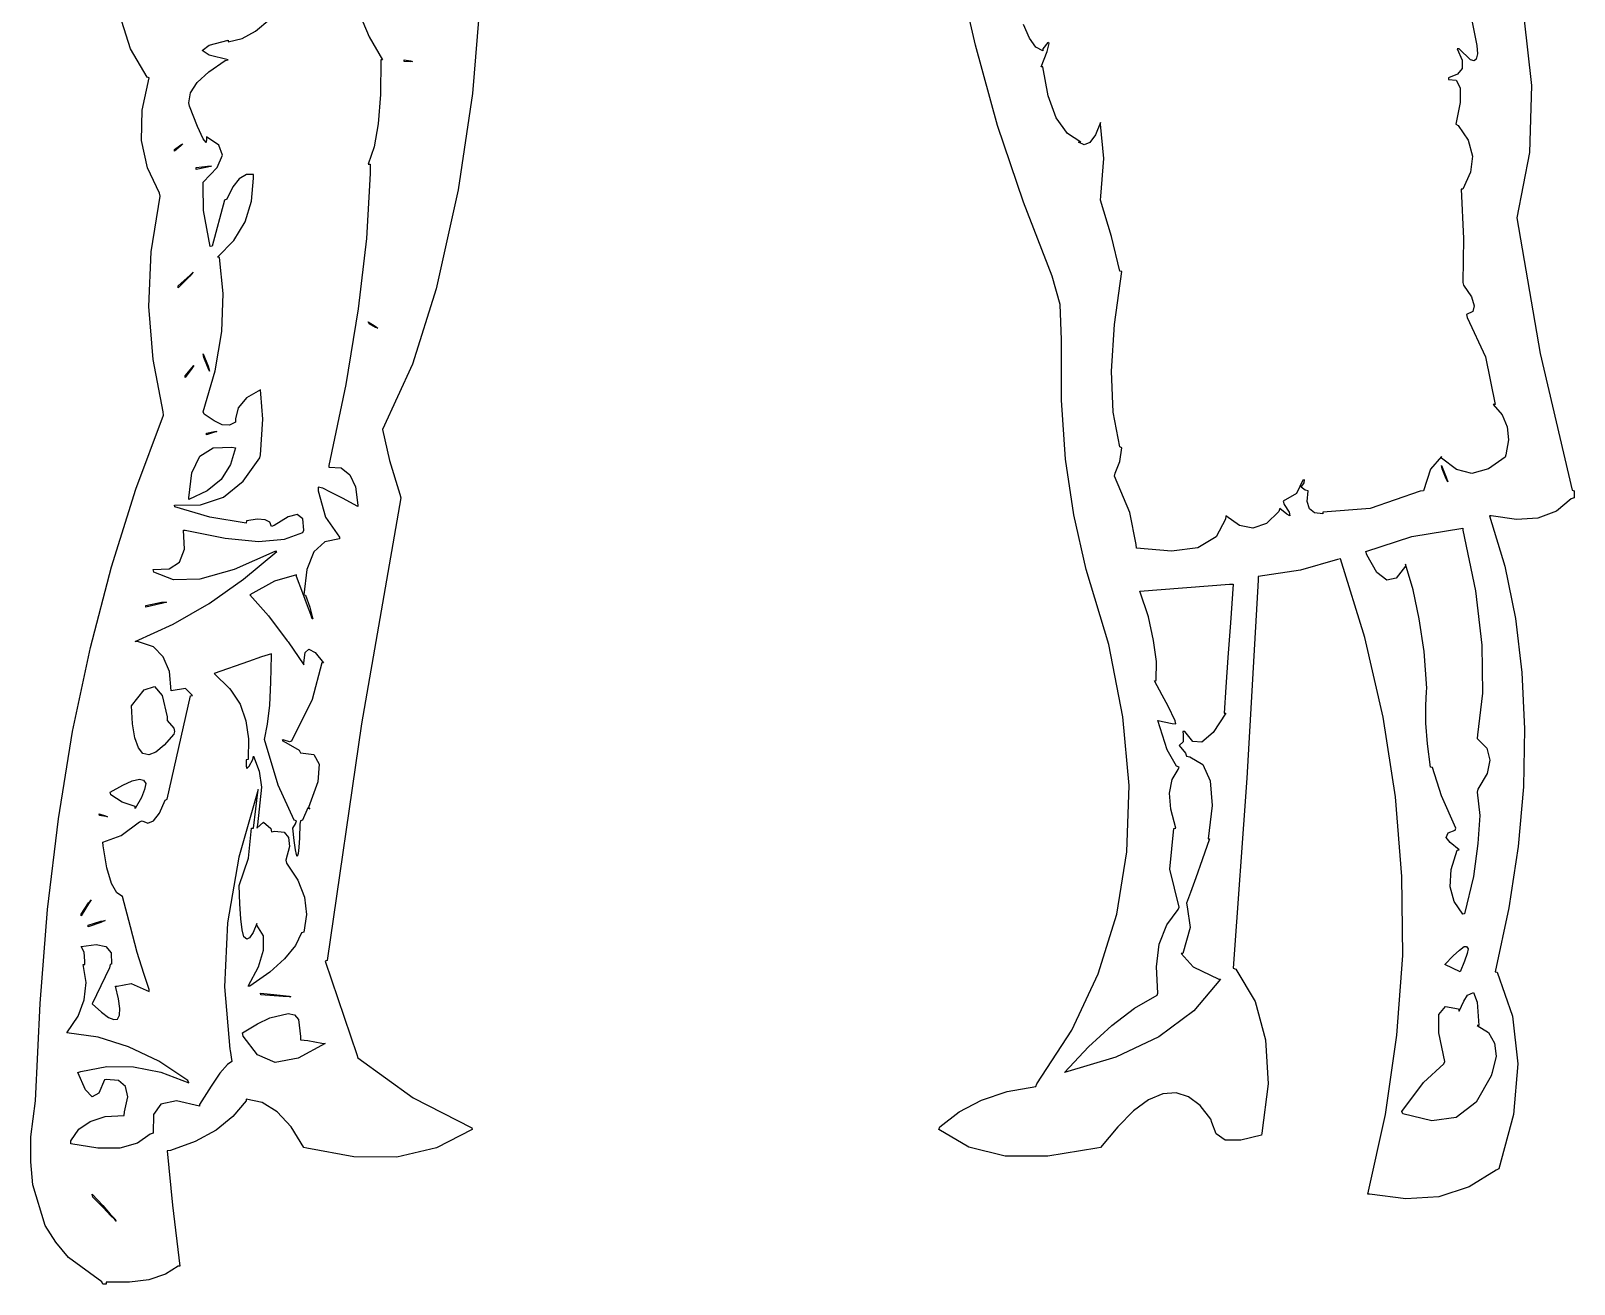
# Model space of a CAD drawing. Extents: x -0.66 to 0.51, y -0.06 to 1.71.
# Drawn here: x -0.538 to 0.514, y -0.058 to 0.795 of the extents above; entities that cross this region are included whole.
import ezdxf

# ---------------------------------------------------------------- set-up
doc = ezdxf.new("R2010")
doc.units = 0
doc.layers.get('0').update_dxf_attribs({"linetype": 'CONTINUOUS'})

msp = doc.modelspace()

# ---------------------------------------------------------------- linework, layer by layer
for p, q in [((0.1055, 0.7856), (0.0926, 0.8423)), ((-0.2319, 0.8166), (-0.2372, 0.7525)), ((-0.4702, 0.783), (-0.4762, 0.8017)), ((-0.385, 0.795), (-0.3754, 0.8032)), ((-0.3118, 0.8015), (-0.3077, 0.7912)), ((0.1423, 0.7902), (0.1382, 0.7996)), ((0.4439, 0.8022), (0.4473, 0.7852)), ((0.4792, 0.8046), (0.4845, 0.758)), ((-0.4167, 0.7854), (-0.4037, 0.789)), ((-0.4037, 0.7878), (-0.3941, 0.79)), ((-0.4037, 0.789), (-0.4037, 0.7878)), ((-0.3941, 0.79), (-0.385, 0.795)), ((-0.3077, 0.7912), (-0.2984, 0.7756)), ((0.1468, 0.7842), (0.1423, 0.7902)), ((-0.4589, 0.7638), (-0.4702, 0.783)), ((-0.4213, 0.7818), (-0.4167, 0.7854)), ((-0.4167, 0.7787), (-0.4213, 0.7818)), ((-0.4037, 0.7756), (-0.4167, 0.7787)), ((0.1207, 0.7309), (0.1055, 0.7856)), ((0.1514, 0.7816), (0.1468, 0.7842)), ((0.1504, 0.7708), (0.1545, 0.7813)), ((0.155, 0.7873), (0.1514, 0.783)), ((0.1514, 0.783), (0.1514, 0.7816)), ((0.1545, 0.7813), (0.1557, 0.7866)), ((0.1557, 0.7866), (0.155, 0.7873)), ((0.4353, 0.783), (0.4339, 0.783)), ((0.4339, 0.783), (0.4372, 0.7753)), ((0.443, 0.7756), (0.4353, 0.783)), ((0.4478, 0.7796), (0.4468, 0.776)), ((0.4473, 0.7852), (0.4478, 0.7796)), ((-0.4169, 0.7674), (-0.4057, 0.7751)), ((-0.4057, 0.7751), (-0.4037, 0.7756)), ((-0.2996, 0.7756), (-0.2998, 0.7518)), ((-0.2984, 0.7756), (-0.2996, 0.7756)), ((-0.2837, 0.7744), (-0.2837, 0.7756)), ((-0.2837, 0.7756), (-0.2794, 0.7748)), ((-0.2794, 0.7741), (-0.2837, 0.7744)), ((-0.2794, 0.7748), (-0.278, 0.7744)), ((-0.278, 0.7744), (-0.2794, 0.7741)), ((0.1514, 0.7708), (0.1504, 0.7708)), ((0.1552, 0.7511), (0.1514, 0.7708)), ((0.4372, 0.7696), (0.4341, 0.7657)), ((0.4372, 0.7753), (0.4372, 0.7696)), ((0.4454, 0.7748), (0.443, 0.7756)), ((0.4468, 0.776), (0.4454, 0.7748)), ((-0.4623, 0.7412), (-0.4575, 0.7633)), ((-0.4575, 0.7633), (-0.4589, 0.7638)), ((-0.4294, 0.753), (-0.4249, 0.76)), ((-0.4249, 0.76), (-0.4169, 0.7674)), ((0.4341, 0.7657), (0.4279, 0.7633)), ((0.4279, 0.7633), (0.4279, 0.7621)), ((0.4279, 0.7621), (0.4331, 0.7616)), ((0.4331, 0.7616), (0.4358, 0.7564)), ((0.4845, 0.758), (0.4831, 0.7124)), ((-0.4306, 0.7463), (-0.4294, 0.753)), ((-0.2998, 0.7518), (-0.3015, 0.7319)), ((-0.2372, 0.7525), (-0.247, 0.687)), ((0.1605, 0.736), (0.1552, 0.7511)), ((0.4358, 0.7564), (0.4358, 0.7465)), ((-0.4628, 0.7206), (-0.4623, 0.7412)), ((-0.4301, 0.7439), (-0.4306, 0.7463)), ((-0.4246, 0.7302), (-0.4301, 0.7439)), ((0.4358, 0.7465), (0.4329, 0.7316)), ((-0.4208, 0.7218), (-0.4246, 0.7302)), ((-0.3015, 0.7319), (-0.3041, 0.7163)), ((0.1382, 0.6786), (0.1207, 0.7309)), ((0.1682, 0.7254), (0.1605, 0.736)), ((0.1907, 0.7328), (0.1874, 0.7244)), ((0.1907, 0.7316), (0.1907, 0.7328)), ((0.1931, 0.7084), (0.1907, 0.7316)), ((0.4329, 0.7316), (0.4346, 0.7309)), ((0.4346, 0.7309), (0.4413, 0.7208)), ((-0.4587, 0.7019), (-0.4628, 0.7206)), ((-0.4402, 0.7144), (-0.4359, 0.7177)), ((-0.4359, 0.717), (-0.4402, 0.7132)), ((-0.4359, 0.7177), (-0.4345, 0.7184)), ((-0.4345, 0.7184), (-0.4359, 0.717)), ((-0.4186, 0.7192), (-0.4208, 0.7218)), ((-0.4184, 0.7218), (-0.4186, 0.7192)), ((-0.41, 0.7175), (-0.4184, 0.723)), ((-0.4184, 0.723), (-0.4184, 0.7218)), ((-0.4076, 0.7105), (-0.41, 0.7175)), ((-0.3041, 0.7163), (-0.3082, 0.7045)), ((0.1773, 0.7194), (0.1682, 0.7254)), ((0.1797, 0.7177), (0.1759, 0.7194)), ((0.1759, 0.7194), (0.1773, 0.7194)), ((0.1835, 0.7192), (0.1797, 0.7177)), ((0.1874, 0.7244), (0.1835, 0.7192)), ((0.4413, 0.7208), (0.4442, 0.71)), ((-0.4402, 0.7132), (-0.4402, 0.7144)), ((-0.4112, 0.7021), (-0.4076, 0.7105)), ((0.191, 0.6827), (0.1931, 0.7084)), ((0.4442, 0.71), (0.443, 0.699)), ((0.4831, 0.7124), (0.4744, 0.6678)), ((-0.4505, 0.6848), (-0.4587, 0.7019)), ((-0.4256, 0.7021), (-0.4177, 0.7031)), ((-0.4177, 0.7024), (-0.4256, 0.7009)), ((-0.4256, 0.7009), (-0.4256, 0.7021)), ((-0.4208, 0.6923), (-0.4112, 0.7021)), ((-0.4177, 0.7031), (-0.415, 0.7031)), ((-0.415, 0.7031), (-0.4177, 0.7024)), ((-0.3961, 0.6944), (-0.4004, 0.6889)), ((-0.3913, 0.6973), (-0.3961, 0.6944)), ((-0.3865, 0.6973), (-0.3913, 0.6973)), ((-0.3877, 0.6793), (-0.3865, 0.6949)), ((-0.3865, 0.6949), (-0.3865, 0.6973)), ((-0.307, 0.698), (-0.3094, 0.6539)), ((-0.3082, 0.7045), (-0.307, 0.7045)), ((-0.307, 0.7045), (-0.307, 0.6983)), ((-0.307, 0.6983), (-0.307, 0.698)), ((0.443, 0.699), (0.4377, 0.6875)), ((-0.4501, 0.6827), (-0.4505, 0.6848)), ((-0.4208, 0.6899), (-0.4208, 0.6923)), ((-0.4205, 0.6728), (-0.4208, 0.6899)), ((-0.4004, 0.6889), (-0.4047, 0.6805)), ((-0.247, 0.687), (-0.2619, 0.6196)), ((0.4377, 0.6875), (0.4365, 0.6875)), ((0.4365, 0.6875), (0.4382, 0.6539)), ((-0.4561, 0.6448), (-0.4501, 0.6827)), ((-0.4061, 0.68), (-0.4145, 0.6486)), ((-0.4047, 0.6805), (-0.4061, 0.68)), ((-0.3922, 0.6652), (-0.3877, 0.6793)), ((0.1579, 0.6282), (0.1382, 0.6786)), ((0.1907, 0.68), (0.191, 0.6827)), ((0.1982, 0.6551), (0.1907, 0.68)), ((-0.416, 0.6484), (-0.4205, 0.6728)), ((-0.3999, 0.6524), (-0.3922, 0.6652)), ((0.4744, 0.6678), (0.4903, 0.5754)), ((-0.4109, 0.6412), (-0.3999, 0.6524)), ((-0.3094, 0.6539), (-0.3152, 0.6059)), ((0.2039, 0.6316), (0.1982, 0.6551)), ((0.4382, 0.6539), (0.4377, 0.6239)), ((-0.4577, 0.6076), (-0.4561, 0.6448)), ((-0.4145, 0.6486), (-0.416, 0.6484)), ((-0.4097, 0.6409), (-0.4109, 0.6412)), ((-0.4071, 0.6164), (-0.4097, 0.6409)), ((0.2003, 0.5953), (0.2054, 0.6313)), ((0.2054, 0.6313), (0.2039, 0.6316)), ((-0.4378, 0.6215), (-0.4299, 0.6287)), ((-0.4299, 0.6282), (-0.4378, 0.6203)), ((-0.4378, 0.6203), (-0.4378, 0.6215)), ((-0.4299, 0.6287), (-0.4275, 0.6308)), ((-0.4275, 0.6308), (-0.4299, 0.6282)), ((0.1634, 0.6088), (0.1579, 0.6282)), ((0.4377, 0.6239), (0.4382, 0.622)), ((0.4382, 0.622), (0.4435, 0.614)), ((-0.4081, 0.5905), (-0.4071, 0.6164)), ((-0.2619, 0.6196), (-0.278, 0.5682)), ((0.4435, 0.614), (0.4454, 0.608)), ((-0.4549, 0.5713), (-0.4577, 0.6076)), ((-0.3152, 0.6059), (-0.3236, 0.5543)), ((0.1643, 0.5848), (0.1634, 0.6088)), ((0.4444, 0.6042), (0.4401, 0.602)), ((0.4401, 0.602), (0.4406, 0.5999)), ((0.4406, 0.5999), (0.4531, 0.5732)), ((0.4454, 0.608), (0.4444, 0.6042)), ((-0.4126, 0.5636), (-0.4081, 0.5905)), ((-0.3077, 0.5956), (-0.3082, 0.597)), ((-0.3082, 0.597), (-0.3034, 0.5941)), ((-0.3032, 0.5932), (-0.3077, 0.5956)), ((-0.3034, 0.5941), (-0.3017, 0.5927)), ((-0.3017, 0.5927), (-0.3032, 0.5932)), ((0.1982, 0.5634), (0.2003, 0.5953)), ((0.1643, 0.5437), (0.1643, 0.5848)), ((-0.4479, 0.5358), (-0.4549, 0.5713)), ((-0.4203, 0.5728), (-0.4208, 0.5752)), ((-0.4208, 0.5752), (-0.4174, 0.5668)), ((-0.4174, 0.5656), (-0.4203, 0.5728)), ((-0.278, 0.5682), (-0.2984, 0.5236)), ((0.4531, 0.5732), (0.4598, 0.5408)), ((0.4903, 0.5754), (0.5121, 0.4825)), ((-0.433, 0.5603), (-0.4285, 0.5658)), ((-0.4285, 0.5653), (-0.433, 0.5591)), ((-0.433, 0.5591), (-0.433, 0.5603)), ((-0.4285, 0.5658), (-0.427, 0.5672)), ((-0.427, 0.5672), (-0.4285, 0.5653)), ((-0.4208, 0.5358), (-0.4126, 0.5636)), ((-0.4174, 0.5668), (-0.4165, 0.5634)), ((-0.4165, 0.5634), (-0.4174, 0.5656)), ((0.1994, 0.5356), (0.1982, 0.5634)), ((-0.3817, 0.5507), (-0.3913, 0.5452)), ((-0.3814, 0.548), (-0.3817, 0.5507)), ((-0.38, 0.5308), (-0.3814, 0.548)), ((-0.3236, 0.5543), (-0.3351, 0.4991)), ((-0.3968, 0.5384), (-0.3987, 0.531)), ((-0.3922, 0.5442), (-0.3968, 0.5384)), ((-0.3913, 0.5452), (-0.3922, 0.5442)), ((0.167, 0.5036), (0.1643, 0.5437)), ((0.4598, 0.5408), (0.4583, 0.5408)), ((0.4583, 0.5408), (0.4646, 0.5336)), ((-0.4666, 0.483), (-0.4477, 0.5334)), ((-0.4477, 0.5334), (-0.4479, 0.5358)), ((-0.4201, 0.5341), (-0.4208, 0.5358)), ((-0.4133, 0.5296), (-0.4201, 0.5341)), ((-0.4078, 0.5269), (-0.4133, 0.5296)), ((-0.4028, 0.5267), (-0.4078, 0.5269)), ((-0.3987, 0.5286), (-0.4028, 0.5267)), ((-0.3987, 0.531), (-0.3987, 0.5286)), ((-0.3817, 0.5065), (-0.38, 0.5308)), ((0.2039, 0.5118), (0.1994, 0.5356)), ((0.4646, 0.5336), (0.4679, 0.5255)), ((-0.4184, 0.5212), (-0.4131, 0.5224)), ((-0.4131, 0.5219), (-0.4184, 0.52)), ((-0.4184, 0.52), (-0.4184, 0.5212)), ((-0.4131, 0.5224), (-0.4114, 0.5224)), ((-0.4114, 0.5224), (-0.4131, 0.5219)), ((-0.2984, 0.5236), (-0.2938, 0.5027)), ((0.4689, 0.5166), (0.467, 0.5065)), ((0.4679, 0.5255), (0.4689, 0.5166)), ((-0.4285, 0.4943), (-0.4229, 0.5056)), ((-0.4229, 0.5056), (-0.4138, 0.5113)), ((-0.4138, 0.5113), (-0.4011, 0.5116)), ((-0.3987, 0.5113), (-0.4021, 0.4998)), ((-0.4011, 0.5116), (-0.3987, 0.5113)), ((-0.3821, 0.5044), (-0.3817, 0.5065)), ((0.2054, 0.5113), (0.2039, 0.5118)), ((0.2039, 0.502), (0.2054, 0.5113)), ((0.4231, 0.5053), (0.4156, 0.4967)), ((0.4231, 0.5041), (0.4231, 0.5053)), ((0.4665, 0.5048), (0.4552, 0.4969)), ((0.467, 0.5065), (0.4665, 0.5048)), ((-0.4021, 0.4998), (-0.4085, 0.4897)), ((-0.3934, 0.4885), (-0.3821, 0.5044)), ((-0.3351, 0.4991), (-0.3351, 0.4981)), ((-0.3351, 0.4981), (-0.3267, 0.4976)), ((-0.3267, 0.4976), (-0.3207, 0.4928)), ((-0.2938, 0.5027), (-0.2866, 0.4796)), ((0.1727, 0.4655), (0.167, 0.5036)), ((0.2008, 0.494), (0.2039, 0.502)), ((0.4156, 0.4967), (0.4108, 0.482)), ((0.4334, 0.4964), (0.4231, 0.5041)), ((0.4231, 0.4991), (0.4264, 0.4912)), ((0.4235, 0.4969), (0.4231, 0.4991)), ((0.4264, 0.4902), (0.4235, 0.4969)), ((0.4439, 0.4938), (0.4334, 0.4964)), ((0.4552, 0.4969), (0.4439, 0.4938)), ((-0.4306, 0.4772), (-0.4285, 0.4943)), ((-0.4085, 0.4897), (-0.4179, 0.482)), ((-0.4069, 0.4777), (-0.3934, 0.4885)), ((-0.3392, 0.4837), (-0.3423, 0.4844)), ((-0.3423, 0.4844), (-0.3423, 0.482)), ((-0.3207, 0.4928), (-0.3169, 0.4847)), ((-0.3169, 0.4847), (-0.3154, 0.4722)), ((0.2003, 0.4919), (0.2008, 0.494)), ((0.2107, 0.4672), (0.2003, 0.4919)), ((0.3287, 0.4892), (0.3244, 0.4801)), ((0.3275, 0.4844), (0.3295, 0.4873)), ((0.3302, 0.4825), (0.3275, 0.4844)), ((0.3299, 0.4895), (0.3287, 0.4892)), ((0.3295, 0.4873), (0.3299, 0.4895)), ((0.4264, 0.4912), (0.4274, 0.488)), ((0.4274, 0.488), (0.4264, 0.4902)), ((-0.4832, 0.4302), (-0.4666, 0.483)), ((-0.4179, 0.482), (-0.4306, 0.476)), ((-0.4306, 0.476), (-0.4306, 0.4772)), ((-0.4225, 0.4724), (-0.4069, 0.4777)), ((-0.3423, 0.482), (-0.3373, 0.464)), ((-0.3339, 0.4811), (-0.3392, 0.4837)), ((-0.3257, 0.477), (-0.3339, 0.4811)), ((-0.3154, 0.4712), (-0.3257, 0.477)), ((-0.2861, 0.4772), (-0.3128, 0.3232)), ((-0.2866, 0.4796), (-0.2861, 0.4772)), ((0.3244, 0.4801), (0.3153, 0.4748)), ((0.3153, 0.4748), (0.316, 0.4727)), ((0.3323, 0.482), (0.3302, 0.4825)), ((0.3316, 0.4746), (0.3323, 0.482)), ((0.3331, 0.4696), (0.3316, 0.4746)), ((0.4087, 0.4816), (0.3746, 0.47)), ((0.4108, 0.482), (0.4087, 0.4816)), ((0.5116, 0.4765), (0.5015, 0.4681)), ((0.5135, 0.4772), (0.5116, 0.4765)), ((0.5121, 0.4825), (0.5135, 0.482)), ((0.5135, 0.482), (0.5135, 0.4796)), ((0.5135, 0.4796), (0.5135, 0.4772)), ((-0.4402, 0.4722), (-0.4225, 0.4724)), ((-0.44, 0.471), (-0.4402, 0.4722)), ((-0.4162, 0.464), (-0.44, 0.471)), ((-0.3915, 0.46), (-0.4162, 0.464)), ((-0.3629, 0.4643), (-0.3723, 0.4583)), ((-0.3567, 0.4657), (-0.3629, 0.4643)), ((-0.3529, 0.4628), (-0.3567, 0.4657)), ((-0.3521, 0.4552), (-0.3529, 0.4628)), ((-0.3373, 0.464), (-0.3277, 0.4504)), ((-0.3154, 0.4722), (-0.3154, 0.4712)), ((0.1809, 0.4283), (0.1727, 0.4655)), ((0.215, 0.4453), (0.2107, 0.4672)), ((0.2762, 0.465), (0.2759, 0.4626)), ((0.2855, 0.4583), (0.2762, 0.465)), ((0.3124, 0.4679), (0.3038, 0.4597)), ((0.3129, 0.4698), (0.3124, 0.4679)), ((0.3177, 0.466), (0.3129, 0.4698)), ((0.316, 0.4727), (0.3194, 0.4674)), ((0.3199, 0.465), (0.3177, 0.466)), ((0.3194, 0.4674), (0.3199, 0.465)), ((0.3367, 0.4669), (0.3331, 0.4696)), ((0.3422, 0.4662), (0.3367, 0.4669)), ((0.3746, 0.47), (0.3422, 0.4674)), ((0.3422, 0.4674), (0.3422, 0.4662)), ((0.4571, 0.465), (0.4559, 0.465)), ((0.4559, 0.465), (0.4663, 0.4307)), ((0.4742, 0.4624), (0.4571, 0.465)), ((0.4888, 0.4633), (0.4742, 0.4624)), ((0.5015, 0.4681), (0.4888, 0.4633)), ((-0.4335, 0.4422), (-0.4342, 0.4552)), ((-0.4342, 0.4552), (-0.433, 0.4552)), ((-0.433, 0.4552), (-0.4057, 0.4496)), ((-0.3913, 0.4614), (-0.3915, 0.46)), ((-0.3838, 0.4626), (-0.3913, 0.4614)), ((-0.3785, 0.4621), (-0.3838, 0.4626)), ((-0.3752, 0.4607), (-0.3785, 0.4621)), ((-0.3742, 0.4576), (-0.3752, 0.4607)), ((-0.3723, 0.4583), (-0.3742, 0.4576)), ((-0.3653, 0.4489), (-0.3529, 0.4535)), ((-0.3529, 0.4535), (-0.3521, 0.4552)), ((0.2759, 0.4626), (0.2695, 0.4506)), ((0.2947, 0.4564), (0.2855, 0.4583)), ((0.3038, 0.4597), (0.2947, 0.4564)), ((0.4029, 0.4508), (0.4377, 0.4564)), ((0.4377, 0.4564), (0.4377, 0.4552)), ((0.4377, 0.4552), (0.4463, 0.4139)), ((-0.4369, 0.4333), (-0.4335, 0.4422)), ((-0.4057, 0.4496), (-0.3831, 0.4475)), ((-0.3831, 0.4475), (-0.3653, 0.4489)), ((-0.3377, 0.4472), (-0.3452, 0.4403)), ((-0.3277, 0.4492), (-0.3377, 0.4472)), ((-0.3277, 0.4504), (-0.3277, 0.4492)), ((0.2152, 0.4429), (0.215, 0.4453)), ((0.2392, 0.4408), (0.2152, 0.4429)), ((0.257, 0.4432), (0.2392, 0.4408)), ((0.2695, 0.4506), (0.257, 0.4432)), ((0.3717, 0.4405), (0.4029, 0.4508)), ((-0.4438, 0.4288), (-0.4369, 0.4333)), ((-0.3718, 0.4405), (-0.3997, 0.4283)), ((-0.3932, 0.4218), (-0.3706, 0.4405)), ((-0.3706, 0.4405), (-0.3718, 0.4405)), ((-0.3452, 0.4403), (-0.35, 0.4283)), ((0.3523, 0.4352), (0.3271, 0.4278)), ((0.3544, 0.4357), (0.3523, 0.4352)), ((0.371, 0.382), (0.3544, 0.4357)), ((0.3722, 0.4384), (0.3717, 0.4405)), ((0.3791, 0.4264), (0.3722, 0.4384)), ((0.4039, 0.4146), (0.3986, 0.4319)), ((0.3986, 0.4319), (0.3986, 0.4307)), ((-0.4976, 0.3752), (-0.4832, 0.4302)), ((-0.4549, 0.4283), (-0.4438, 0.4288)), ((-0.4544, 0.4266), (-0.4549, 0.4283)), ((-0.4409, 0.4213), (-0.4544, 0.4266)), ((-0.4229, 0.4218), (-0.4409, 0.4213)), ((-0.3997, 0.4283), (-0.4229, 0.4218)), ((-0.4167, 0.4052), (-0.3932, 0.4218)), ((-0.3572, 0.4247), (-0.3721, 0.4204)), ((-0.3572, 0.4235), (-0.3572, 0.4247)), ((-0.3529, 0.4122), (-0.3572, 0.4235)), ((-0.35, 0.4283), (-0.3521, 0.4112)), ((0.1965, 0.3772), (0.1809, 0.4283)), ((0.2983, 0.4211), (0.2906, 0.2862)), ((0.3271, 0.4278), (0.2983, 0.4235)), ((0.2983, 0.4235), (0.2983, 0.4211)), ((0.3859, 0.4211), (0.3791, 0.4264)), ((0.3923, 0.4225), (0.3859, 0.4211)), ((0.3986, 0.4307), (0.3923, 0.4225)), ((0.4663, 0.4307), (0.4735, 0.3949)), ((-0.3721, 0.4204), (-0.3889, 0.4112)), ((-0.3889, 0.4112), (-0.3761, 0.3968)), ((-0.3497, 0.4036), (-0.3529, 0.4122)), ((-0.3521, 0.4112), (-0.3509, 0.4108)), ((-0.3509, 0.4108), (-0.3481, 0.4026)), ((0.2176, 0.4136), (0.2788, 0.4184)), ((0.2234, 0.3961), (0.2176, 0.4136)), ((0.2788, 0.4184), (0.2812, 0.4184)), ((0.2812, 0.4184), (0.2793, 0.392)), ((0.4079, 0.3947), (0.4039, 0.4146)), ((0.4463, 0.4139), (0.4507, 0.3767)), ((-0.4599, 0.4038), (-0.4491, 0.406)), ((-0.4491, 0.4052), (-0.4599, 0.4026)), ((-0.4599, 0.4026), (-0.4599, 0.4038)), ((-0.4491, 0.406), (-0.4457, 0.4062)), ((-0.4457, 0.4062), (-0.4491, 0.4052)), ((-0.4412, 0.3911), (-0.4167, 0.4052)), ((-0.3473, 0.3978), (-0.3497, 0.4036)), ((-0.3481, 0.4026), (-0.3466, 0.3971)), ((-0.4671, 0.3793), (-0.4412, 0.3911)), ((-0.3761, 0.3968), (-0.3634, 0.3798)), ((-0.3464, 0.3947), (-0.3473, 0.3978)), ((-0.3466, 0.3971), (-0.3459, 0.3947)), ((-0.3459, 0.3947), (-0.3464, 0.3947)), ((0.227, 0.38), (0.2234, 0.3961)), ((0.2793, 0.392), (0.2776, 0.3685)), ((0.4113, 0.3724), (0.4079, 0.3947)), ((0.4735, 0.3949), (0.478, 0.3582)), ((-0.4647, 0.3791), (-0.4671, 0.3793)), ((-0.4546, 0.3757), (-0.4647, 0.3791)), ((-0.3634, 0.3798), (-0.3629, 0.3791)), ((-0.3629, 0.3791), (-0.3521, 0.3635)), ((0.2289, 0.3656), (0.227, 0.38)), ((0.3835, 0.3277), (0.371, 0.382)), ((-0.5098, 0.3179), (-0.4976, 0.3752)), ((-0.4479, 0.3688), (-0.4546, 0.3757)), ((-0.4436, 0.3589), (-0.4479, 0.3688)), ((-0.3809, 0.3688), (-0.3898, 0.3656)), ((-0.3742, 0.3709), (-0.3809, 0.3688)), ((-0.3745, 0.3515), (-0.3742, 0.3697)), ((-0.3742, 0.3697), (-0.3742, 0.3709)), ((-0.3521, 0.3647), (-0.3512, 0.3719)), ((-0.3512, 0.3719), (-0.3488, 0.374)), ((-0.3488, 0.374), (-0.3445, 0.3719)), ((-0.3445, 0.3719), (-0.3387, 0.3647)), ((0.2061, 0.328), (0.1965, 0.3772)), ((0.2776, 0.3685), (0.2762, 0.3481)), ((0.4132, 0.3476), (0.4113, 0.3724)), ((0.4507, 0.3767), (0.4511, 0.344)), ((-0.4426, 0.3457), (-0.4436, 0.3589)), ((-0.3898, 0.3656), (-0.4133, 0.3575)), ((-0.3521, 0.3635), (-0.3521, 0.3647)), ((-0.3399, 0.3647), (-0.3464, 0.3397)), ((-0.3387, 0.3647), (-0.3399, 0.3647)), ((0.2287, 0.3527), (0.2289, 0.3656)), ((0.478, 0.3582), (0.4797, 0.3198)), ((-0.4609, 0.3464), (-0.4539, 0.3486)), ((-0.4539, 0.3486), (-0.4486, 0.3426)), ((-0.4328, 0.3474), (-0.4426, 0.3457)), ((-0.428, 0.3426), (-0.4328, 0.3474)), ((-0.4133, 0.3575), (-0.4028, 0.3474)), ((-0.4028, 0.3474), (-0.4018, 0.3462)), ((-0.3754, 0.3359), (-0.3745, 0.3515)), ((0.2275, 0.3524), (0.2287, 0.3527)), ((0.2327, 0.3428), (0.2275, 0.3524)), ((0.2762, 0.3481), (0.275, 0.3304)), ((0.413, 0.3452), (0.4132, 0.3476)), ((-0.4695, 0.3354), (-0.4609, 0.3464)), ((-0.4486, 0.3426), (-0.4453, 0.328)), ((-0.4453, 0.2718), (-0.4294, 0.3424)), ((-0.4294, 0.3424), (-0.428, 0.3426)), ((-0.4018, 0.3462), (-0.3956, 0.3366)), ((-0.3956, 0.3366), (-0.3917, 0.3253)), ((-0.3464, 0.3397), (-0.3605, 0.3114)), ((0.2368, 0.3352), (0.2327, 0.3428)), ((0.4125, 0.3356), (0.413, 0.3452)), ((0.4511, 0.344), (0.4478, 0.3157)), ((-0.4688, 0.3232), (-0.4695, 0.3354)), ((-0.4453, 0.328), (-0.4453, 0.3256)), ((-0.3769, 0.3229), (-0.3754, 0.3359)), ((0.2104, 0.2812), (0.2061, 0.328)), ((0.2416, 0.3253), (0.2368, 0.3352)), ((0.2762, 0.3304), (0.2675, 0.3174)), ((0.275, 0.3304), (0.2762, 0.3304)), ((0.3919, 0.2735), (0.3835, 0.3277)), ((0.4125, 0.3236), (0.4125, 0.3356)), ((-0.5194, 0.2586), (-0.5098, 0.3179)), ((-0.4673, 0.3136), (-0.4688, 0.3232)), ((-0.4407, 0.3162), (-0.4472, 0.3088)), ((-0.4453, 0.3256), (-0.4407, 0.3203)), ((-0.4407, 0.3203), (-0.4402, 0.3181)), ((-0.4402, 0.3181), (-0.4407, 0.3162)), ((-0.3917, 0.3253), (-0.3898, 0.3131)), ((-0.379, 0.3126), (-0.3769, 0.3229)), ((-0.3128, 0.3232), (-0.3363, 0.1619)), ((0.2363, 0.3054), (0.2299, 0.3256)), ((0.2299, 0.3256), (0.2397, 0.3234)), ((0.2397, 0.3234), (0.2421, 0.3232)), ((0.2421, 0.3232), (0.2416, 0.3253)), ((0.2483, 0.3179), (0.2469, 0.3181)), ((0.2469, 0.3181), (0.2471, 0.316)), ((0.2471, 0.316), (0.2471, 0.3109)), ((0.2536, 0.3112), (0.2483, 0.3179)), ((0.2675, 0.3174), (0.2599, 0.3107)), ((0.4137, 0.3097), (0.4125, 0.3236)), ((0.4478, 0.3157), (0.4475, 0.3133)), ((0.4797, 0.3198), (0.479, 0.2804)), ((-0.4649, 0.3068), (-0.4673, 0.3136)), ((-0.4618, 0.303), (-0.4649, 0.3068)), ((-0.4472, 0.3088), (-0.4529, 0.304)), ((-0.3898, 0.3131), (-0.3901, 0.2989)), ((-0.3697, 0.2814), (-0.379, 0.3126)), ((-0.3663, 0.3124), (-0.3668, 0.3119)), ((-0.3668, 0.3119), (-0.3629, 0.3095)), ((-0.362, 0.3109), (-0.3663, 0.3124)), ((-0.3629, 0.3095), (-0.3553, 0.3052)), ((-0.3605, 0.3114), (-0.362, 0.3109)), ((-0.3553, 0.3052), (-0.3545, 0.3035)), ((0.2426, 0.2944), (0.2363, 0.3054)), ((0.2471, 0.3109), (0.2445, 0.3085)), ((0.2445, 0.3085), (0.2488, 0.3032)), ((0.2599, 0.3107), (0.2536, 0.3112)), ((0.4156, 0.2936), (0.4137, 0.3097)), ((0.4475, 0.3133), (0.454, 0.3066)), ((0.454, 0.3066), (0.4562, 0.2984)), ((-0.4577, 0.302), (-0.4618, 0.303)), ((-0.4529, 0.304), (-0.4577, 0.302)), ((-0.3901, 0.2989), (-0.3915, 0.2987)), ((-0.3915, 0.2987), (-0.3915, 0.2944)), ((-0.3893, 0.2944), (-0.3869, 0.2989)), ((-0.3869, 0.2989), (-0.3865, 0.3011)), ((-0.3865, 0.3011), (-0.3826, 0.291)), ((-0.3545, 0.3035), (-0.3454, 0.3023)), ((-0.3454, 0.3023), (-0.3416, 0.2958)), ((-0.3416, 0.2958), (-0.3425, 0.2838)), ((0.2488, 0.3032), (0.2493, 0.3011)), ((0.2493, 0.3011), (0.2517, 0.3008)), ((0.2517, 0.3008), (0.2606, 0.2956)), ((0.2606, 0.2956), (0.2654, 0.2843)), ((0.4562, 0.2984), (0.4543, 0.2893)), ((-0.4755, 0.2814), (-0.469, 0.2843)), ((-0.469, 0.2843), (-0.4642, 0.2855)), ((-0.4642, 0.2855), (-0.4613, 0.2848)), ((-0.4613, 0.2848), (-0.4599, 0.2826)), ((-0.3915, 0.2944), (-0.391, 0.2927)), ((-0.391, 0.2927), (-0.3893, 0.2944)), ((-0.3826, 0.291), (-0.3809, 0.28)), ((0.2378, 0.2761), (0.2397, 0.2852)), ((0.2397, 0.2852), (0.2438, 0.292)), ((0.2445, 0.2936), (0.2426, 0.2944)), ((0.2438, 0.292), (0.2445, 0.2936)), ((0.2654, 0.2843), (0.2668, 0.2675)), ((0.2906, 0.2862), (0.2812, 0.1568)), ((0.4171, 0.2934), (0.4156, 0.2936)), ((0.4231, 0.2742), (0.4171, 0.2934)), ((0.4543, 0.2893), (0.448, 0.2788)), ((-0.4841, 0.2766), (-0.4755, 0.2814)), ((-0.4837, 0.2749), (-0.4841, 0.2766)), ((-0.476, 0.2699), (-0.4837, 0.2749)), ((-0.4606, 0.2785), (-0.4628, 0.273)), ((-0.4599, 0.2826), (-0.4606, 0.2785)), ((-0.3833, 0.2785), (-0.3965, 0.2324)), ((-0.3865, 0.2521), (-0.3833, 0.2785)), ((-0.3809, 0.28), (-0.3838, 0.2545)), ((-0.3586, 0.2576), (-0.3697, 0.2814)), ((-0.3425, 0.2838), (-0.349, 0.2663)), ((0.2087, 0.236), (0.2104, 0.2812)), ((0.2387, 0.2651), (0.2378, 0.2761)), ((0.3962, 0.2192), (0.3919, 0.2735)), ((0.4329, 0.2521), (0.4231, 0.2742)), ((0.448, 0.2788), (0.4475, 0.2766)), ((0.4475, 0.2766), (0.4492, 0.2608)), ((0.479, 0.2804), (0.4754, 0.2396)), ((-0.4671, 0.267), (-0.476, 0.2699)), ((-0.4628, 0.273), (-0.4671, 0.2656)), ((-0.4671, 0.2656), (-0.4671, 0.267)), ((-0.4505, 0.2624), (-0.4467, 0.2713)), ((-0.4467, 0.2713), (-0.4453, 0.2718)), ((-0.3493, 0.266), (-0.3531, 0.2576)), ((-0.3481, 0.2651), (-0.3493, 0.266)), ((-0.349, 0.2663), (-0.3481, 0.2651)), ((0.2421, 0.2521), (0.2387, 0.2651)), ((0.2668, 0.2675), (0.2642, 0.2449)), ((-0.5269, 0.1967), (-0.5194, 0.2586)), ((-0.4916, 0.262), (-0.4873, 0.2605)), ((-0.4913, 0.2608), (-0.4916, 0.262)), ((-0.487, 0.26), (-0.4913, 0.2608)), ((-0.4873, 0.2605), (-0.4858, 0.2598)), ((-0.4858, 0.2598), (-0.487, 0.26)), ((-0.4767, 0.2471), (-0.4642, 0.2564)), ((-0.4642, 0.2564), (-0.4623, 0.2572)), ((-0.4623, 0.2572), (-0.4585, 0.2555)), ((-0.4585, 0.2555), (-0.4546, 0.2572)), ((-0.4546, 0.2572), (-0.4505, 0.2624)), ((-0.3841, 0.2521), (-0.3795, 0.2562)), ((-0.3838, 0.2545), (-0.3841, 0.2521)), ((-0.3795, 0.2562), (-0.3747, 0.2519)), ((-0.3596, 0.2521), (-0.3577, 0.255)), ((-0.3572, 0.2572), (-0.3586, 0.2576)), ((-0.3577, 0.255), (-0.3572, 0.2572)), ((-0.3548, 0.2548), (-0.355, 0.2456)), ((-0.3545, 0.2572), (-0.3548, 0.2548)), ((-0.3531, 0.2576), (-0.3545, 0.2572)), ((0.4492, 0.2608), (0.448, 0.2416)), ((-0.4892, 0.2425), (-0.4767, 0.2471)), ((-0.4889, 0.2401), (-0.4892, 0.2425)), ((-0.3898, 0.2317), (-0.3877, 0.2521)), ((-0.3877, 0.2521), (-0.3865, 0.2521)), ((-0.3747, 0.2519), (-0.3742, 0.2497)), ((-0.3742, 0.2497), (-0.3718, 0.25)), ((-0.3718, 0.25), (-0.3656, 0.2495)), ((-0.3656, 0.2495), (-0.3625, 0.2459)), ((-0.3625, 0.2459), (-0.362, 0.2396)), ((-0.3586, 0.2437), (-0.3596, 0.2521)), ((-0.3579, 0.2375), (-0.3586, 0.2437)), ((-0.355, 0.2456), (-0.3555, 0.2389)), ((0.238, 0.2243), (0.2407, 0.2519)), ((0.2407, 0.2519), (0.2421, 0.2521)), ((0.2651, 0.2449), (0.2601, 0.2305)), ((0.2642, 0.2449), (0.2651, 0.2449)), ((0.4264, 0.2459), (0.4276, 0.249)), ((0.4291, 0.2423), (0.4264, 0.2459)), ((0.4276, 0.249), (0.4324, 0.2509)), ((0.4353, 0.2375), (0.4291, 0.2423)), ((0.4324, 0.2509), (0.4329, 0.2521)), ((-0.4863, 0.2252), (-0.4889, 0.2401)), ((-0.3965, 0.2324), (-0.4042, 0.1876)), ((-0.3963, 0.2132), (-0.3898, 0.2317)), ((-0.362, 0.2396), (-0.3644, 0.2303)), ((-0.3572, 0.2341), (-0.3579, 0.2375)), ((-0.3567, 0.2329), (-0.3572, 0.2341)), ((-0.356, 0.2348), (-0.3567, 0.2329)), ((-0.3555, 0.2389), (-0.356, 0.2348)), ((0.202, 0.1936), (0.2087, 0.236)), ((0.4298, 0.224), (0.4339, 0.2372)), ((0.4339, 0.2372), (0.4353, 0.2375)), ((0.448, 0.2416), (0.4449, 0.2192)), ((0.4754, 0.2396), (0.4691, 0.1979)), ((-0.4832, 0.2144), (-0.4863, 0.2252)), ((-0.3644, 0.2303), (-0.3639, 0.2284)), ((-0.3639, 0.2284), (-0.3562, 0.2168)), ((0.2445, 0.1984), (0.238, 0.2243)), ((0.2601, 0.2305), (0.2558, 0.2183)), ((0.4291, 0.2123), (0.4298, 0.224)), ((-0.4796, 0.208), (-0.4832, 0.2144)), ((-0.3958, 0.2005), (-0.3963, 0.2132)), ((-0.3562, 0.2168), (-0.3517, 0.2051)), ((0.2558, 0.2183), (0.2522, 0.2084)), ((0.3967, 0.1655), (0.3962, 0.2192)), ((0.4317, 0.2022), (0.4291, 0.2123)), ((0.4449, 0.2192), (0.4389, 0.1938)), ((-0.5038, 0.1936), (-0.4988, 0.2012)), ((-0.4988, 0.2005), (-0.5038, 0.1924)), ((-0.4988, 0.2012), (-0.4971, 0.2034)), ((-0.4971, 0.2034), (-0.4988, 0.2005)), ((-0.4757, 0.2056), (-0.4796, 0.208)), ((-0.4702, 0.1849), (-0.4757, 0.2056)), ((-0.3951, 0.1904), (-0.3958, 0.2005)), ((-0.3517, 0.2051), (-0.3502, 0.1933)), ((0.2522, 0.2084), (0.2493, 0.201)), ((0.2493, 0.201), (0.2498, 0.1986)), ((0.4377, 0.1936), (0.4317, 0.2022)), ((-0.5319, 0.1328), (-0.5269, 0.1967)), ((-0.5038, 0.1924), (-0.5038, 0.1936)), ((-0.3941, 0.183), (-0.3951, 0.1904)), ((-0.3502, 0.1933), (-0.3521, 0.1813)), ((0.1893, 0.153), (0.202, 0.1936)), ((0.2359, 0.1864), (0.2438, 0.1967)), ((0.2438, 0.1967), (0.2445, 0.1984)), ((0.2498, 0.1986), (0.2519, 0.1844)), ((0.4389, 0.1938), (0.4377, 0.1936)), ((0.4691, 0.1979), (0.4598, 0.1544)), ((-0.499, 0.1861), (-0.4904, 0.1888)), ((-0.4904, 0.188), (-0.499, 0.1849)), ((-0.499, 0.1849), (-0.499, 0.1861)), ((-0.4904, 0.1888), (-0.4875, 0.1892)), ((-0.4875, 0.1892), (-0.4904, 0.188)), ((-0.4657, 0.1674), (-0.4702, 0.1849)), ((-0.4042, 0.1876), (-0.4061, 0.1441)), ((-0.3929, 0.1782), (-0.3941, 0.183)), ((-0.3867, 0.1811), (-0.3891, 0.1775)), ((-0.3841, 0.1873), (-0.3867, 0.1811)), ((-0.3841, 0.1861), (-0.3841, 0.1873)), ((-0.3797, 0.1787), (-0.3841, 0.1861)), ((-0.3536, 0.1808), (-0.3579, 0.1722)), ((-0.3521, 0.1813), (-0.3536, 0.1808)), ((0.2308, 0.1732), (0.2359, 0.1864)), ((0.2519, 0.1844), (0.2469, 0.1667)), ((-0.5038, 0.1715), (-0.4937, 0.1729)), ((-0.5017, 0.1676), (-0.5038, 0.1715)), ((-0.4937, 0.1729), (-0.487, 0.1715)), ((-0.487, 0.1715), (-0.4834, 0.1672)), ((-0.391, 0.1765), (-0.3929, 0.1782)), ((-0.3891, 0.1775), (-0.391, 0.1765)), ((-0.3829, 0.1578), (-0.3795, 0.1691)), ((-0.3795, 0.1691), (-0.3797, 0.1787)), ((-0.3579, 0.1722), (-0.3653, 0.1631)), ((0.2289, 0.1578), (0.2308, 0.1732)), ((0.4312, 0.1652), (0.4355, 0.1691)), ((0.4355, 0.1691), (0.4387, 0.1715)), ((0.4387, 0.1715), (0.4403, 0.1715)), ((0.4403, 0.1715), (0.4413, 0.17)), ((0.4413, 0.17), (0.4406, 0.1667)), ((-0.5005, 0.147), (-0.5026, 0.1592)), ((-0.5026, 0.1592), (-0.5014, 0.1592)), ((-0.5014, 0.1616), (-0.5017, 0.1676)), ((-0.5014, 0.1592), (-0.5014, 0.1616)), ((-0.4841, 0.1592), (-0.4846, 0.1571)), ((-0.4832, 0.1595), (-0.4841, 0.1592)), ((-0.4834, 0.1672), (-0.4832, 0.1595)), ((-0.4611, 0.1532), (-0.4657, 0.1674)), ((-0.3901, 0.1446), (-0.3829, 0.1578)), ((-0.3653, 0.1631), (-0.3754, 0.154)), ((-0.3363, 0.1619), (-0.3375, 0.1616)), ((-0.3375, 0.1616), (-0.3159, 0.098)), ((0.2299, 0.1398), (0.2289, 0.1578)), ((0.2469, 0.1667), (0.2457, 0.1667)), ((0.2457, 0.1667), (0.2539, 0.1578)), ((0.2539, 0.1578), (0.2714, 0.1494)), ((0.3928, 0.1112), (0.3967, 0.1655)), ((0.4255, 0.1592), (0.4312, 0.1652)), ((0.4358, 0.1544), (0.4255, 0.1592)), ((0.4389, 0.1616), (0.4358, 0.1544)), ((0.4406, 0.1667), (0.4389, 0.1616)), ((-0.4846, 0.1571), (-0.4964, 0.1324)), ((-0.4575, 0.1422), (-0.4611, 0.1532)), ((-0.3754, 0.154), (-0.3889, 0.1446)), ((0.1713, 0.1146), (0.1893, 0.153)), ((0.2726, 0.1494), (0.2543, 0.1278)), ((0.2714, 0.1494), (0.2726, 0.1494)), ((0.2812, 0.1568), (0.2829, 0.1561)), ((0.2829, 0.1561), (0.2961, 0.134)), ((0.4598, 0.1544), (0.461, 0.154)), ((0.461, 0.154), (0.4715, 0.124)), ((-0.5017, 0.1352), (-0.5005, 0.147)), ((-0.4784, 0.136), (-0.4805, 0.1446)), ((-0.4805, 0.1446), (-0.4793, 0.1446)), ((-0.4793, 0.1446), (-0.4697, 0.1463)), ((-0.4697, 0.1463), (-0.4575, 0.141)), ((-0.4575, 0.141), (-0.4575, 0.1422)), ((-0.4061, 0.1441), (-0.4025, 0.1016)), ((-0.3889, 0.1446), (-0.3901, 0.1446)), ((-0.3817, 0.1398), (-0.3725, 0.1388)), ((-0.3814, 0.1386), (-0.3817, 0.1398)), ((-0.3723, 0.1379), (-0.3814, 0.1386)), ((-0.3725, 0.1388), (-0.3661, 0.1381)), ((-0.3661, 0.1374), (-0.3723, 0.1379)), ((-0.3661, 0.1381), (-0.3622, 0.1376)), ((-0.3622, 0.1372), (-0.3661, 0.1374)), ((-0.3622, 0.1376), (-0.361, 0.1372)), ((-0.361, 0.1372), (-0.3622, 0.1372)), ((0.214, 0.1295), (0.2294, 0.1384)), ((0.2294, 0.1384), (0.2299, 0.1398)), ((0.4384, 0.1343), (0.4408, 0.1384)), ((0.4408, 0.1384), (0.4449, 0.1403)), ((0.4449, 0.1403), (0.4475, 0.1336)), ((-0.535, 0.0664), (-0.5319, 0.1328)), ((-0.506, 0.124), (-0.5017, 0.1352)), ((-0.4964, 0.1324), (-0.4901, 0.1268)), ((-0.4901, 0.1268), (-0.4853, 0.1232)), ((-0.4774, 0.1292), (-0.4784, 0.136)), ((-0.4777, 0.1247), (-0.4774, 0.1292)), ((0.1984, 0.1177), (0.214, 0.1295)), ((0.2543, 0.1278), (0.2306, 0.11)), ((0.2961, 0.134), (0.3033, 0.1079)), ((0.4214, 0.1252), (0.4259, 0.1307)), ((0.4259, 0.1307), (0.4348, 0.129)), ((0.4348, 0.129), (0.4353, 0.1276)), ((0.4353, 0.1276), (0.4384, 0.1343)), ((0.4475, 0.1336), (0.4487, 0.1177)), ((-0.5137, 0.1127), (-0.506, 0.124)), ((-0.4853, 0.1232), (-0.4815, 0.1218)), ((-0.4815, 0.1218), (-0.4791, 0.122)), ((-0.4791, 0.122), (-0.4777, 0.1247)), ((-0.3939, 0.1127), (-0.3838, 0.1189)), ((-0.3838, 0.1189), (-0.3754, 0.123)), ((-0.3754, 0.123), (-0.3629, 0.1259)), ((-0.3629, 0.1259), (-0.3584, 0.1249)), ((-0.3584, 0.1249), (-0.3557, 0.1218)), ((-0.3557, 0.1218), (-0.3545, 0.1103)), ((0.1826, 0.1033), (0.1984, 0.1177)), ((0.4214, 0.1127), (0.4214, 0.1252)), ((0.4487, 0.1177), (0.4475, 0.1177)), ((0.4475, 0.1177), (0.4552, 0.1129)), ((0.4715, 0.124), (0.4751, 0.0916)), ((-0.4923, 0.1098), (-0.5137, 0.1127)), ((-0.4717, 0.1033), (-0.4923, 0.1098)), ((-0.3934, 0.1105), (-0.3939, 0.1127)), ((-0.3838, 0.0978), (-0.3934, 0.1105)), ((-0.3375, 0.1055), (-0.356, 0.0954)), ((-0.3545, 0.1103), (-0.3545, 0.1079)), ((-0.3545, 0.1079), (-0.3495, 0.1076)), ((-0.3495, 0.1076), (-0.3399, 0.1057)), ((-0.3399, 0.1057), (-0.3375, 0.1055)), ((0.1473, 0.0781), (0.1713, 0.1146)), ((0.2306, 0.11), (0.2013, 0.0961)), ((0.3033, 0.1079), (0.305, 0.0781)), ((0.3849, 0.057), (0.3928, 0.1112)), ((0.4255, 0.0932), (0.4214, 0.1127)), ((0.4552, 0.1129), (0.4593, 0.1057)), ((0.4593, 0.1057), (0.4603, 0.0968)), ((-0.451, 0.0935), (-0.4717, 0.1033)), ((-0.4025, 0.1016), (-0.4023, 0.1007)), ((-0.4023, 0.1007), (-0.4011, 0.0932)), ((-0.3716, 0.0925), (-0.3838, 0.0978)), ((-0.356, 0.0954), (-0.3716, 0.0925)), ((-0.3159, 0.098), (-0.3154, 0.0956)), ((-0.3154, 0.0956), (-0.2777, 0.0685)), ((0.1663, 0.0858), (0.1826, 0.1033)), ((0.2013, 0.0961), (0.1663, 0.0858)), ((0.4603, 0.0968), (0.4576, 0.0858)), ((-0.5062, 0.0858), (-0.5041, 0.0863)), ((-0.5009, 0.074), (-0.5062, 0.0858)), ((-0.5041, 0.0863), (-0.4863, 0.0899)), ((-0.4863, 0.0899), (-0.4683, 0.0896)), ((-0.4683, 0.0896), (-0.4496, 0.086)), ((-0.4311, 0.0803), (-0.451, 0.0935)), ((-0.4496, 0.086), (-0.4306, 0.0786)), ((-0.4093, 0.0853), (-0.4153, 0.0764)), ((-0.4042, 0.0911), (-0.4093, 0.0853)), ((-0.4011, 0.0932), (-0.4042, 0.0911)), ((0.4108, 0.0788), (0.4247, 0.0916)), ((0.4247, 0.0916), (0.4255, 0.0932)), ((0.4576, 0.0858), (0.4571, 0.0834)), ((0.4751, 0.0916), (0.4723, 0.057)), ((-0.4964, 0.0692), (-0.5009, 0.074)), ((-0.488, 0.0808), (-0.4918, 0.0716)), ((-0.4868, 0.081), (-0.488, 0.0808)), ((-0.4784, 0.0803), (-0.4868, 0.081)), ((-0.4736, 0.0762), (-0.4784, 0.0803)), ((-0.4721, 0.0692), (-0.4736, 0.0762)), ((-0.4306, 0.0786), (-0.4311, 0.0803)), ((-0.4153, 0.0764), (-0.4232, 0.064)), ((0.1271, 0.0728), (0.1466, 0.0762)), ((0.1466, 0.0762), (0.1473, 0.0781)), ((0.305, 0.0781), (0.3007, 0.0443)), ((0.3962, 0.0592), (0.4108, 0.0788)), ((0.4571, 0.0834), (0.4468, 0.0656)), ((-0.5381, 0.0419), (-0.535, 0.0664)), ((-0.4918, 0.0716), (-0.4964, 0.0692)), ((-0.4743, 0.0589), (-0.4721, 0.0692)), ((-0.4496, 0.0642), (-0.4546, 0.057)), ((-0.4388, 0.0664), (-0.4496, 0.0642)), ((-0.4232, 0.0628), (-0.4388, 0.0664)), ((-0.4232, 0.064), (-0.4232, 0.0628)), ((-0.3915, 0.0664), (-0.4004, 0.0558)), ((-0.3805, 0.0652), (-0.3915, 0.0676)), ((-0.3915, 0.0676), (-0.3915, 0.0664)), ((-0.3704, 0.0589), (-0.3805, 0.0652)), ((-0.2777, 0.0685), (-0.2377, 0.0481)), ((0.0945, 0.0589), (0.1096, 0.0668)), ((0.1096, 0.0668), (0.1271, 0.0728)), ((0.2236, 0.0671), (0.2133, 0.0596)), ((0.2332, 0.0712), (0.2236, 0.0671)), ((0.2423, 0.0719), (0.2332, 0.0712)), ((0.2507, 0.0692), (0.2423, 0.0719)), ((0.2587, 0.0632), (0.2507, 0.0692)), ((0.2659, 0.0539), (0.2587, 0.0632)), ((0.4468, 0.0656), (0.4331, 0.0551)), ((-0.4978, 0.0524), (-0.4875, 0.0558)), ((-0.4875, 0.0558), (-0.4745, 0.0565)), ((-0.4745, 0.0565), (-0.4743, 0.0589)), ((-0.4546, 0.057), (-0.4549, 0.0443)), ((-0.4004, 0.0558), (-0.4119, 0.0464)), ((-0.3608, 0.0488), (-0.3704, 0.0589)), ((0.0813, 0.0486), (0.0945, 0.0589)), ((0.2133, 0.0596), (0.2025, 0.0488)), ((0.2666, 0.0517), (0.2659, 0.0539)), ((0.3729, 0.0028), (0.3849, 0.057)), ((0.3967, 0.0575), (0.3962, 0.0592)), ((0.4166, 0.0527), (0.3967, 0.0575)), ((0.4331, 0.0551), (0.4166, 0.0527)), ((0.4723, 0.057), (0.4622, 0.02)), ((-0.5108, 0.0392), (-0.5055, 0.0472)), ((-0.5055, 0.0472), (-0.4978, 0.0524)), ((-0.4568, 0.0438), (-0.4654, 0.0376)), ((-0.4549, 0.0443), (-0.4568, 0.0438)), ((-0.4119, 0.0464), (-0.4261, 0.0388)), ((-0.3521, 0.0347), (-0.3608, 0.0488)), ((-0.2374, 0.0469), (-0.2617, 0.0344)), ((-0.2377, 0.0481), (-0.2374, 0.0469)), ((0.0806, 0.0469), (0.0813, 0.0486)), ((0.101, 0.0349), (0.0806, 0.0469)), ((0.2025, 0.0488), (0.1907, 0.0347)), ((0.2695, 0.044), (0.2666, 0.0517)), ((0.2757, 0.0397), (0.2695, 0.044)), ((0.3004, 0.0431), (0.2863, 0.0397)), ((0.3007, 0.0443), (0.3004, 0.0431)), ((-0.5381, 0.0248), (-0.5381, 0.0419)), ((-0.511, 0.0371), (-0.5108, 0.0392)), ((-0.4925, 0.0342), (-0.511, 0.0371)), ((-0.4774, 0.0342), (-0.4925, 0.0342)), ((-0.4654, 0.0376), (-0.4774, 0.0342)), ((-0.4429, 0.0325), (-0.4453, 0.0323)), ((-0.4453, 0.0323), (-0.4417, -0.0047)), ((-0.4261, 0.0388), (-0.4429, 0.0325)), ((-0.35, 0.0342), (-0.3521, 0.0347)), ((-0.3181, 0.0282), (-0.35, 0.0342)), ((-0.2617, 0.0344), (-0.2888, 0.028)), ((0.1257, 0.0287), (0.101, 0.0349)), ((0.1883, 0.0342), (0.155, 0.0287)), ((0.1907, 0.0347), (0.1883, 0.0342)), ((0.2863, 0.0397), (0.2757, 0.0397)), ((-0.5367, 0.0092), (-0.5381, 0.0248)), ((-0.2888, 0.028), (-0.3181, 0.0282)), ((0.155, 0.0287), (0.1257, 0.0287)), ((0.4603, 0.0193), (0.442, 0.0078)), ((0.4622, 0.02), (0.4603, 0.0193)), ((-0.5283, -0.0184), (-0.5367, 0.0092)), ((-0.4964, 0.0028), (-0.4892, -0.0049)), ((-0.4959, 0.0008), (-0.4964, 0.0028)), ((-0.4887, -0.0064), (-0.4959, 0.0008)), ((0.3741, 0.0028), (0.3729, 0.0028)), ((0.3988, -0.0004), (0.3741, 0.0028)), ((0.4214, 0.0011), (0.3988, -0.0004)), ((0.442, 0.0078), (0.4214, 0.0011)), ((-0.4892, -0.0049), (-0.4841, -0.0107)), ((-0.4839, -0.0116), (-0.4887, -0.0064)), ((-0.4417, -0.0047), (-0.4366, -0.0462)), ((-0.5211, -0.0299), (-0.5283, -0.0184)), ((-0.4841, -0.0107), (-0.481, -0.014)), ((-0.481, -0.0145), (-0.4839, -0.0116)), ((-0.481, -0.014), (-0.4801, -0.0155)), ((-0.4801, -0.0155), (-0.481, -0.0145)), ((-0.5125, -0.0402), (-0.5211, -0.0299)), ((-0.4897, -0.0568), (-0.5125, -0.0402)), ((-0.4465, -0.0517), (-0.4577, -0.0556)), ((-0.4378, -0.0462), (-0.4465, -0.0517)), ((-0.4366, -0.0462), (-0.4378, -0.0462)), ((-0.4892, -0.0584), (-0.4897, -0.0568)), ((-0.4868, -0.0584), (-0.4892, -0.0584)), ((-0.4709, -0.057), (-0.4868, -0.057)), ((-0.4868, -0.057), (-0.4868, -0.0584)), ((-0.4577, -0.0556), (-0.4709, -0.057))]:
    msp.add_line(p, q)

doc.saveas('drawing.dxf')
